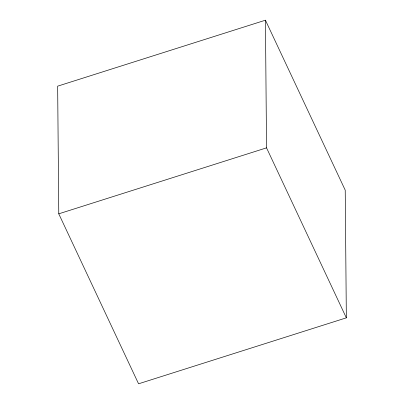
<?xml version="1.0" encoding="UTF-8"?>
<svg xmlns="http://www.w3.org/2000/svg" width="404" height="404" viewBox="0 0 404 404"><rect width="100%" height="100%" fill="white"/><g stroke="black" fill="none" stroke-linecap="round" stroke-linejoin="round"><path stroke-width="0.61" d="M265.433 20.2L57.656 86.163L58.772 213.822L138.567 383.8L346.344 317.837L345.228 190.178L265.433 20.2L266.544 147.859L346.344 317.837M58.772 213.822L266.544 147.859"/></g></svg>
